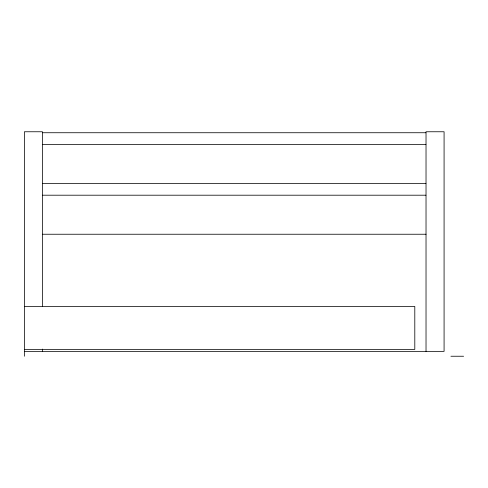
<?xml version="1.0" encoding="UTF-8"?>
<svg xmlns="http://www.w3.org/2000/svg" width="488" height="488" viewBox="0 0 488 488"><rect width="100%" height="100%" fill="white"/><g stroke="black" fill="none" stroke-linecap="round" stroke-linejoin="round"><path stroke-width="0.73" d="M42.572 132.736L425.908 132.736M42.572 144.448L425.908 144.448M42.572 183.488L425.908 183.488M42.572 195.2L425.908 195.2M42.456 234.24L426.024 234.24M24.4 306.464L414.8 306.464L414.8 349.408L24.4 349.408M24.4 351.36L444.08 351.36L444.08 131.76L426.024 131.76L426.024 351.36M450.912 356.24L463.6 356.24M42.456 306.488L42.456 131.76L24.4 131.76L24.4 356.24M42.456 349.072L42.456 351.36"/></g></svg>
